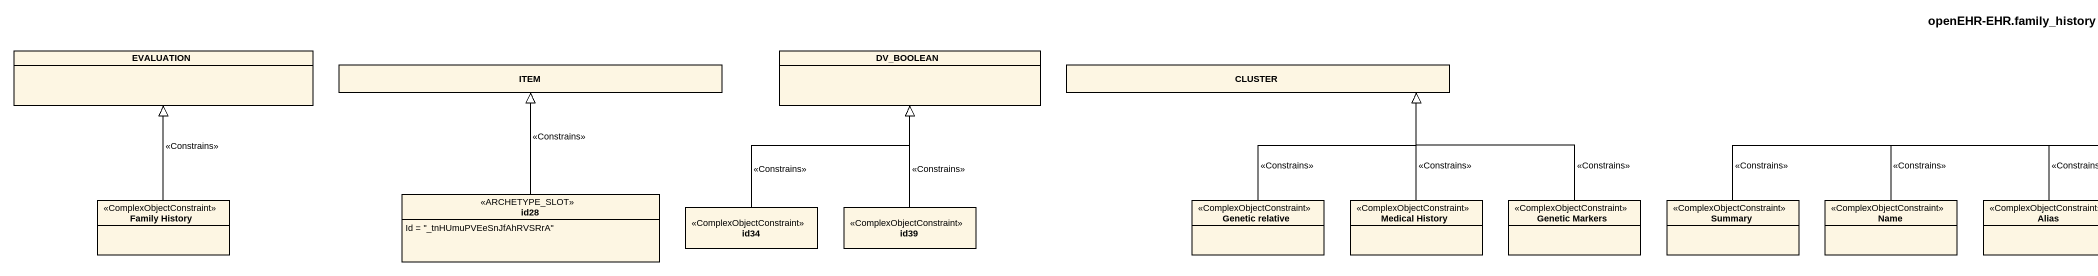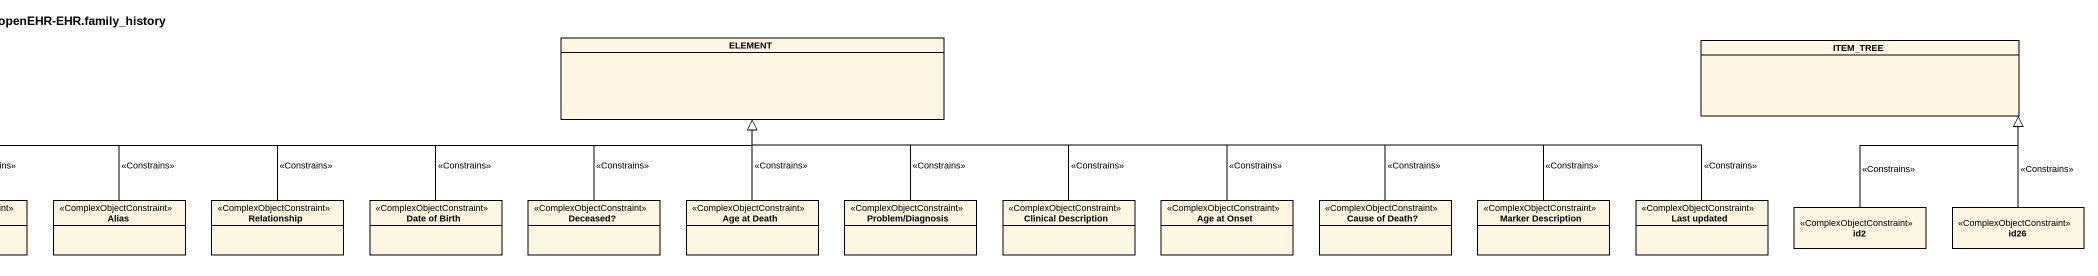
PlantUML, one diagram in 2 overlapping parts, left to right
@startuml
title openEHR-EHR.family_history
hide circle
hide empty members
class ELEMENT
class ITEM_TREE
class EVALUATION
class ITEM
class DV_BOOLEAN
class CLUSTER
class "Family History" as Family_History <<ComplexObjectConstraint>>
class id28 <<ARCHETYPE_SLOT>> {
  Id = "_tnHUmuPVEeSnJfAhRVSRrA"
}
class "Genetic relative" as Genetic_relative <<ComplexObjectConstraint>>
class "Medical History" as Medical_History <<ComplexObjectConstraint>>
class "Genetic Markers" as Genetic_Markers <<ComplexObjectConstraint>>
class Summary <<ComplexObjectConstraint>>
class Name <<ComplexObjectConstraint>>
class Alias <<ComplexObjectConstraint>>
class Relationship <<ComplexObjectConstraint>>
class "Date of Birth" as Date_of_Birth <<ComplexObjectConstraint>>
class "Deceased?" as Deceased <<ComplexObjectConstraint>>
class "Age at Death" as Age_at_Death <<ComplexObjectConstraint>>
class "Problem/Diagnosis" as Problem_Diagnosis <<ComplexObjectConstraint>>
class "Clinical Description" as Clinical_Description <<ComplexObjectConstraint>>
class "Age at Onset" as Age_at_Onset <<ComplexObjectConstraint>>
class "Cause of Death?" as Cause_of_Death <<ComplexObjectConstraint>>
class "Marker Description" as Marker_Description <<ComplexObjectConstraint>>
class "Last updated" as Last_updated <<ComplexObjectConstraint>>
class id34 <<ComplexObjectConstraint>>
class id39 <<ComplexObjectConstraint>>
class id2 <<ComplexObjectConstraint>>
class id26 <<ComplexObjectConstraint>>
Family_History -up-|> EVALUATION : <<Constrains>>
id28 -up-|> ITEM : <<Constrains>>
Genetic_relative -up-|> CLUSTER : <<Constrains>>
Medical_History -up-|> CLUSTER : <<Constrains>>
Genetic_Markers -left-|> CLUSTER : <<Constrains>>
Summary -right-|> ELEMENT : <<Constrains>>
Name -right-|> ELEMENT : <<Constrains>>
Alias -right-|> ELEMENT : <<Constrains>>
Relationship -right-|> ELEMENT : <<Constrains>>
Date_of_Birth -right-|> ELEMENT : <<Constrains>>
Deceased -up-|> ELEMENT : <<Constrains>>
Age_at_Death -up-|> ELEMENT : <<Constrains>>
Problem_Diagnosis -up-|> ELEMENT : <<Constrains>>
Clinical_Description -left-|> ELEMENT : <<Constrains>>
Age_at_Onset -left-|> ELEMENT : <<Constrains>>
Cause_of_Death -left-|> ELEMENT : <<Constrains>>
Marker_Description -left-|> ELEMENT : <<Constrains>>
Last_updated -left-|> ELEMENT : <<Constrains>>
id34 -up-|> DV_BOOLEAN : <<Constrains>>
id39 -up-|> DV_BOOLEAN : <<Constrains>>
id2 -up-|> ITEM_TREE : <<Constrains>>
id26 -up-|> ITEM_TREE : <<Constrains>>
@enduml
